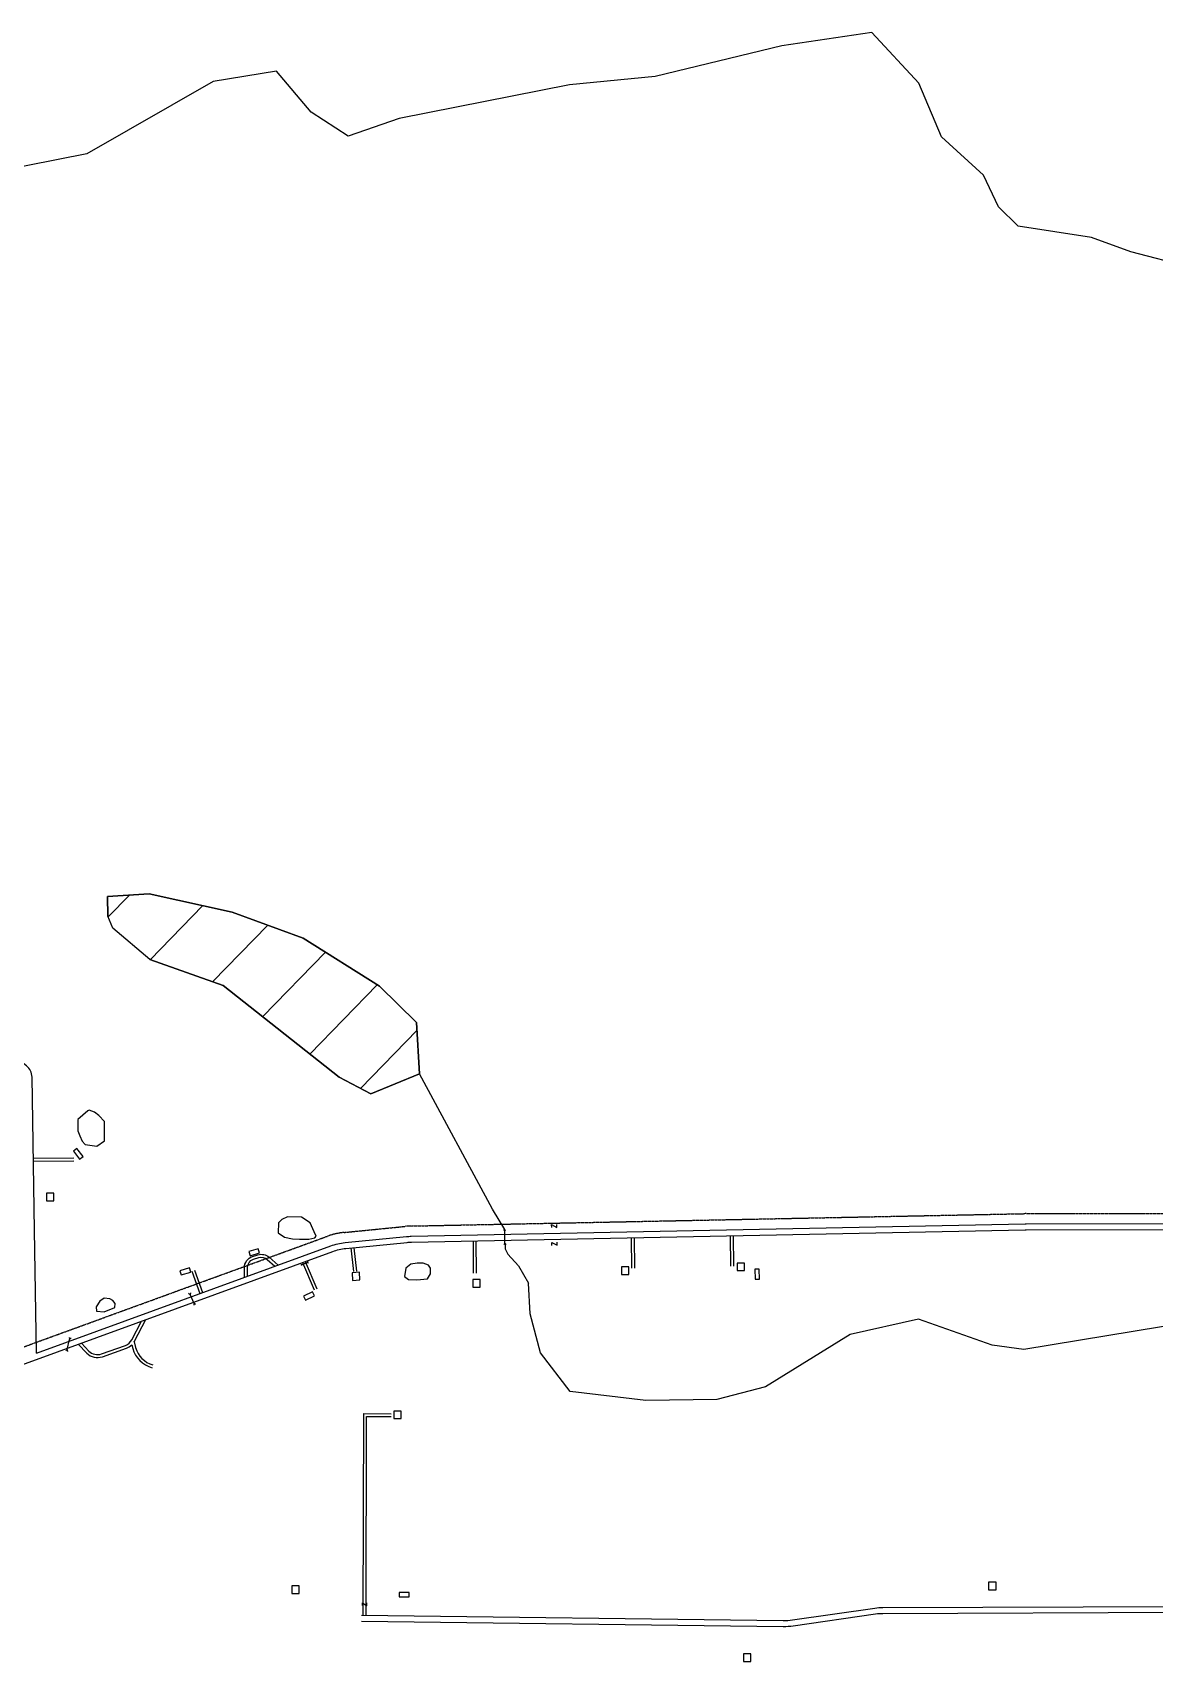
# Model space of a CAD drawing. Header units: inches. Extents: x 2666812 to 2767151, y 580083 to 705712.
# Drawn here: x 2696405 to 2700233, y 664497 to 670056 of the extents above; entities that cross this region are included whole.
import ezdxf

# ---------------------------------------------------------------- set-up
doc = ezdxf.new("R2010")
doc.units = ezdxf.units.IN
doc.header["$MEASUREMENT"] = 0
doc.linetypes.add('PHANTOM', pattern=[2.5, 1.25, -0.25, 0.25, -0.25, 0.25, -0.25])
for name, color, linetype in [('HY-SHORE', 5, 'Continuous'), ('PLD-LANDBASE', 252, 'Continuous'), ('PLD-PAR', 1, 'Continuous')]:
    doc.layers.add(name, color=color, linetype=linetype)

# ---------------------------------------------------------------- blocks, each defined once
blk = doc.blocks.new('*X38')
at = {"color": 0}
for p, q in [((2696450.6, 666695.3), (2696523.3, 666769.9)), ((2696594.4, 666549), (2696774.2, 666733.7)), ((2696807.3, 666473.7), (2696995.4, 666667)), ((2696977.8, 666354.8), (2697192.1, 666575.1)), ((2697139.5, 666226.9), (2697369.5, 666463.3)), ((2697312, 666110.1), (2697505, 666308.4))]:
    blk.add_line(p, q, dxfattribs=at)
blk = doc.blocks.new('CULVERT')
for p, q in [((-52, 7), (-41, 0)), ((-41, 0), (-52, -7)), ((-41, 0), (41, 0)), ((52, 7), (41, 0)), ((41, 0), (52, -7))]:
    blk.add_line(p, q)
blk = doc.blocks.new('DRWAYCULVERT')
for p, q in [((-13.4, 2.1), (-9.7, 0)), ((-9.7, 0), (-13.4, -2.1)), ((-9.7, 0), (9.7, 0)), ((13.5, 2.2), (9.7, 0)), ((9.7, 0), (13.5, -2.2))]:
    blk.add_line(p, q)
blk = doc.blocks.new('CULVERT-LONG-PT1')
for p, q in [((-12, 7), (0, 0)), ((0, 0), (-12, -7))]:
    blk.add_line(p, q)
blk = doc.blocks.new('CULVERT-LONG-PT2')
for p, q in [((12, 7), (0, 0)), ((0, 0), (12, -7))]:
    blk.add_line(p, q)
blk = doc.blocks.new('DWELLING2')
blk.add_lwpolyline([(28, -26), (28, 26), (-23, 26), (-23, -26)], close=True)
blk = doc.blocks.new('HOUSETRL')
blk.add_lwpolyline([(-34, -15), (34, -15), (34, 15), (-34, 15)], close=True)

msp = doc.modelspace()

# ---------------------------------------------------------------- linework, layer by layer
at = {"layer": 'HY-SHORE'}
for p, q in [((2699269.2, 670056.1), (2698961.1, 670011)), ((2699429.2, 669882.9), (2699269.2, 670056.1)), ((2698961.1, 670011), (2698529.2, 669905.9)), ((2697021, 669888.7), (2696590.1, 669641.7)), ((2697237.4, 669924.3), (2697021, 669888.7)), ((2697355.5, 669784.1), (2697237.4, 669924.3)), ((2698237.6, 669877.7), (2697655.5, 669762.5)), ((2698529.2, 669905.9), (2698237.6, 669877.7)), ((2699506.6, 669700.5), (2699429.2, 669882.9)), ((2697481.7, 669702.3), (2697355.5, 669784.1)), ((2697655.5, 669762.5), (2697481.7, 669702.3)), ((2699649.6, 669569), (2699506.6, 669700.5)), ((2696590.1, 669641.7), (2696274.2, 669579.8)), ((2699700.9, 669461.2), (2699649.6, 669569)), ((2699768.5, 669395.4), (2699700.9, 669461.2)), ((2700018.8, 669356.5), (2699768.5, 669395.4)), ((2700152.7, 669307.8), (2700018.8, 669356.5)), ((2700395.2, 669244.1), (2700152.7, 669307.8)), ((2696802.2, 667117.2), (2696660.5, 667107.2)), ((2696660.5, 667107.2), (2696802.2, 667117.2)), ((2696660.5, 667107.2), (2696661.3, 667040.7)), ((2696661.3, 667040.7), (2696660.5, 667107.2)), ((2697085.9, 667054), (2696802.2, 667117.2)), ((2696802.2, 667117.2), (2697085.9, 667054)), ((2697328.7, 666965.1), (2697085.9, 667054)), ((2697085.9, 667054), (2697328.7, 666965.1)), ((2696678.6, 666999), (2696661.3, 667040.7)), ((2696804.8, 666892.1), (2696678.6, 666999)), ((2697588.9, 666801.1), (2697328.7, 666965.1)), ((2697328.7, 666965.1), (2697588.9, 666801.1)), ((2696804.8, 666892.1), (2697055.7, 666803.3)), ((2697055.7, 666803.3), (2696804.8, 666892.1)), ((2697055.7, 666803.3), (2697450.7, 666491)), ((2697450.7, 666491), (2697055.7, 666803.3)), ((2697715.2, 666677.8), (2697588.9, 666801.1)), ((2697588.9, 666801.1), (2697715.2, 666677.8)), ((2697725.7, 666502.6), (2697715.2, 666677.8)), ((2697715.2, 666677.8), (2697725.7, 666502.6)), ((2697450.7, 666491), (2697559.4, 666434)), ((2697559.4, 666434), (2697450.7, 666491)), ((2697559.4, 666434), (2697725.7, 666502.6)), ((2697725.7, 666502.6), (2697559.4, 666434)), ((2697973.8, 666040.2), (2697725.7, 666502.6)), ((2698016.2, 665971.6), (2697973.8, 666040.2)), ((2698102.9, 665683.3), (2698097.5, 665787.5)), ((2698137.9, 665550.2), (2698102.9, 665683.3)), ((2699428.3, 665665.3), (2699195.3, 665612.8)), ((2699679.2, 665576.6), (2699428.3, 665665.3)), ((2700486.4, 665677.4), (2699787.8, 665561.1)), ((2699195.3, 665612.8), (2698905.7, 665434.4)), ((2698239.3, 665418.2), (2698137.9, 665550.2)), ((2699787.8, 665561.1), (2699679.2, 665576.6)), ((2698905.7, 665434.4), (2698739.7, 665390.6)), ((2698498, 665387.8), (2698239.3, 665418.2)), ((2698739.7, 665390.6), (2698498, 665387.8))]:
    msp.add_line(p, q, dxfattribs=at)
msp.add_lwpolyline([(2696598.3, 666378.8), (2696593.7, 666376.1), (2696559.5, 666346.4), (2696559.8, 666308.2), (2696566.4, 666290.8), (2696574.3, 666272.3), (2696584.9, 666260.9), (2696624.5, 666255.6), (2696650, 666274.1), (2696650, 666306.6), (2696650, 666339.2), (2696631.5, 666360.3), (2696616.6, 666371.7), (2696598.3, 666378.8)], close=True, dxfattribs=at)
for points in [[(2697372.7, 665948.8), (2697366.2, 665963.4), (2697352.6, 665994), (2697322.9, 666013.6), (2697275.2, 666014.1), (2697255.1, 666005.6), (2697244, 665994), (2697242.5, 665959.4), (2697265.1, 665944.8), (2697291.3, 665938.8), (2697315.9, 665937.7), (2697348.1, 665938.2), (2697368.2, 665942.3), (2697372.7, 665948.8)], [(2698017, 665920.4), (2698017.6, 665904.6), (2698026.1, 665887.2), (2698062.7, 665847.5), (2698097.5, 665787.5)], [(2697737.8, 665855.6), (2697717.1, 665856.1), (2697695.9, 665853.2), (2697678.1, 665839), (2697674.3, 665810.4), (2697688.2, 665800.3), (2697716.1, 665798.8), (2697752.7, 665802.7), (2697763.3, 665820), (2697763.3, 665839.6), (2697756.1, 665848.9), (2697737.8, 665855.6)], [(2696649.4, 665736.4), (2696634, 665726.3), (2696622, 665707.6), (2696623.3, 665692.9), (2696648.7, 665689.6), (2696685.5, 665704.3), (2696686.9, 665719), (2696678.8, 665729), (2696668.8, 665734.4), (2696649.4, 665736.4)]]:
    msp.add_lwpolyline(points, dxfattribs=at)
at = {"layer": 'PLD-LANDBASE'}
for points in [[(2696418.8, 665549.3), (2696412, 665968.3), (2696403.2, 666491, 0.228611), (2696383.7, 666529.8), (2696363.2, 666545.6, 0.043866), (2696355.8, 666550.3, 0.043866)], [(2696418.8, 665549.3), (2697422.7, 665915.1, -0.062655), (2697471.3, 665926.2), (2697681.4, 665947.1, -0.019754), (2697697.2, 665948), (2699792, 665990.2, -0.004722), (2699795.8, 665990.3), (2701868.6, 665992.9)], [(2696085.7, 665406.6), (2697429.5, 665896.3, -0.062655), (2697473.3, 665906.3), (2697683.4, 665927.2, -0.019754), (2697697.6, 665928), (2699792.4, 665970.2, -0.004722), (2699795.8, 665970.3), (2701864.6, 665972.9)], [(2697128.3, 665807.8), (2697127.8, 665840.2, -0.331308), (2697155.8, 665878.9), (2697173.6, 665884.5, -0.263783), (2697212.2, 665876.3), (2697242.5, 665849.4)], [(2697138.3, 665811.4), (2697137.8, 665840.3, -0.331308), (2697158.8, 665869.4), (2697176.7, 665875, -0.263783), (2697205.6, 665868.8), (2697231.8, 665845.5)], [(2696571.3, 665583.5), (2696597.2, 665556.3, 0.296446), (2696639.6, 665546.3), (2696721.6, 665575.6, 0.188613), (2696743.6, 665594.7), (2696777, 665658.5)], [(2696751, 665587.4, 0.015407), (2696752.5, 665590.1), (2696790.9, 665663.6)], [(2696561, 665579.8), (2696589.9, 665549.4, 0.296446), (2696643, 665536.8), (2696725, 665566.2, 0.109487), (2696743.3, 665577.7, 0.109487)], [(2696743.3, 665577.7), (2696746.8, 665565.2, 0.262009), (2696812.9, 665499.4)], [(2696751, 665587.4), (2696756.5, 665567.9, 0.262009), (2696815.5, 665509, 0.136251)], [(2697527.4, 664654.3), (2698966.7, 664636.3, 0.039067), (2698997.9, 664638.4), (2699278.5, 664679, -0.034981), (2699306.3, 664681), (2700331.4, 664684.9, -0.081542), (2700395.4, 664674.7), (2700520.7, 664632.9, 0.071528), (2700576.8, 664622.8), (2700768.7, 664615.9, 0.010195), (2700776.8, 664615.7), (2701584.2, 664619.6)], [(2697527.4, 664634.3), (2698966.5, 664616.3, 0.039067), (2699000.7, 664618.6), (2699281.3, 664659.2, -0.034981), (2699306.4, 664661), (2700331.5, 664664.9, -0.081542), (2700389.1, 664655.7), (2700514.4, 664613.9, 0.071528), (2700576, 664602.8), (2700768, 664595.9, 0.010195), (2700776.9, 664595.7), (2701584.9, 664599.6)]]:
    msp.add_lwpolyline(points, format="xyb", dxfattribs=at)
for points in [[(2696407.9, 666214), (2696545.5, 666215.4)], [(2696408, 666204), (2696545.6, 666205.4)], [(2698176.2, 665977.6), (2698175.9, 665988), (2698193.9, 665978.3), (2698193.6, 665988.4)], [(2697907.9, 665932.3), (2697908.1, 665821.9)], [(2697917.9, 665932.5), (2697918.1, 665821.9)], [(2698447.4, 665943.1), (2698448.4, 665838.7)], [(2698457.4, 665943.3), (2698458.4, 665838.8)], [(2698785.3, 665949.9), (2698786.4, 665845.5)], [(2698795.3, 665950.1), (2698796.4, 665845.6)], [(2697490.7, 665908), (2697500.5, 665827.8)], [(2697500.7, 665909), (2697510.4, 665829)], [(2698177.3, 665916.5), (2698177, 665926.9), (2698195, 665917.2), (2698194.7, 665927.3)], [(2696948.4, 665828.4), (2696975.7, 665752.2)], [(2696957.8, 665831.8), (2696985.1, 665755.6)], [(2697326.2, 665858.6), (2697365.5, 665765)], [(2697335.6, 665862.1), (2697374.7, 665768.8)], [(2696942.7, 665748.5), (2696955.6, 665719.3)], [(2696522.7, 665561.9), (2696531.4, 665596.2)], [(2697532.9, 664654.2), (2697534.9, 665343.1), (2697628.4, 665342.3)], [(2697542.9, 664654.1), (2697544.7, 665333), (2697628.3, 665332.3)], [(2697530.5, 664687.7), (2697530.4, 664696.7), (2697545, 664687.1), (2697545, 664696.8)]]:
    msp.add_lwpolyline(points, dxfattribs=at)
at = {"layer": 'PLD-LANDBASE', "linetype": 'PHANTOM'}
msp.add_lwpolyline([(2696066.9, 665458.3), (2697410.7, 665948, -0.062655), (2697467.9, 665961), (2697677.9, 665981.9, -0.019754), (2697696.5, 665983), (2699791.3, 666025.2, -0.004722), (2699795.7, 666025.3), (2701839.9, 666027.9)], format="xyb", dxfattribs=at)

# ---------------------------------------------------------------- block references
at = {"layer": 'HY-SHORE'}
msp.add_blockref('*X38', (211.8, 342.6), dxfattribs=at)
at = {"layer": 'PLD-LANDBASE'}
for name, p, xscale, yscale, zscale, rotation in [('CULVERT', (2698016.4, 665945.4), 0.4999999999999999, 0.4999999999999999, 0.4999999999999999, 91.48845817619093), ('CULVERT-LONG-PT1', (2696942.7, 665748.5), 0.5, 0.5, 0.5, 293.8592304990784), ('CULVERT-LONG-PT2', (2696955.6, 665719.3), 0.5, 0.5, 0.5, 293.8592304990784), ('CULVERT-LONG-PT2', (2696531.4, 665596.2), 0.5, 0.5, 0.5, 75.82195388503965), ('CULVERT-LONG-PT1', (2696522.7, 665561.9), 0.5, 0.5, 0.5, 75.82195388503965)]:
    msp.add_blockref(name, p, dxfattribs=dict(at, xscale=xscale, yscale=yscale, zscale=zscale, rotation=rotation))
at = {"layer": 'PLD-LANDBASE', "rotation": 21.75360325372208}
msp.add_blockref('DRWAYCULVERT', (2697333.1, 665854.9), dxfattribs=at)
at = {"layer": 'PLD-PAR'}
for name, p, xscale, yscale, zscale, rotation in [('HOUSETRL', (2696560.6, 666229.4), 0.4999999999596549, 0.4999999999596549, 0.4999999999596549, 308.0584376355841), ('HOUSETRL', (2697161, 665893.4), 0.4999999999782951, 0.4999999999782951, 0.4999999999782951, 17.30877859562034), ('HOUSETRL', (2696925.9, 665828.1), 0.4999999999782951, 0.4999999999782951, 0.4999999999782951, 17.30877859562034), ('DWELLING2', (2697507.3, 665811.2), 0.499999999875836, 0.499999999875836, 0.499999999875836, 3.799137811530005), ('HOUSETRL', (2698877.4, 665818.9), 0.5000000000539938, 0.5000000000539938, 0.5000000000539938, 90.44083222883293), ('HOUSETRL', (2697347.8, 665744.2), 0.5000000000127323, 0.5000000000127323, 0.5000000000127323, 25.33736421475296)]:
    msp.add_blockref(name, p, dxfattribs=dict(at, xscale=xscale, yscale=yscale, zscale=zscale, rotation=rotation))
at = {"layer": 'PLD-PAR', "xscale": 0.5, "yscale": 0.5, "zscale": 0.5}
for name, p in [('DWELLING2', (2696464, 666081.8)), ('DWELLING2', (2698425.7, 665830.8)), ('DWELLING2', (2698820.2, 665843.6)), ('DWELLING2', (2697918.4, 665787.8)), ('DWELLING2', (2697649, 665338.5)), ('DWELLING2', (2699678.6, 664754.3)), ('DWELLING2', (2697300.7, 664742.3)), ('HOUSETRL', (2697673.1, 664725.2)), ('DWELLING2', (2698842.1, 664509.7))]:
    msp.add_blockref(name, p, dxfattribs=at)

doc.saveas('drawing.dxf')
